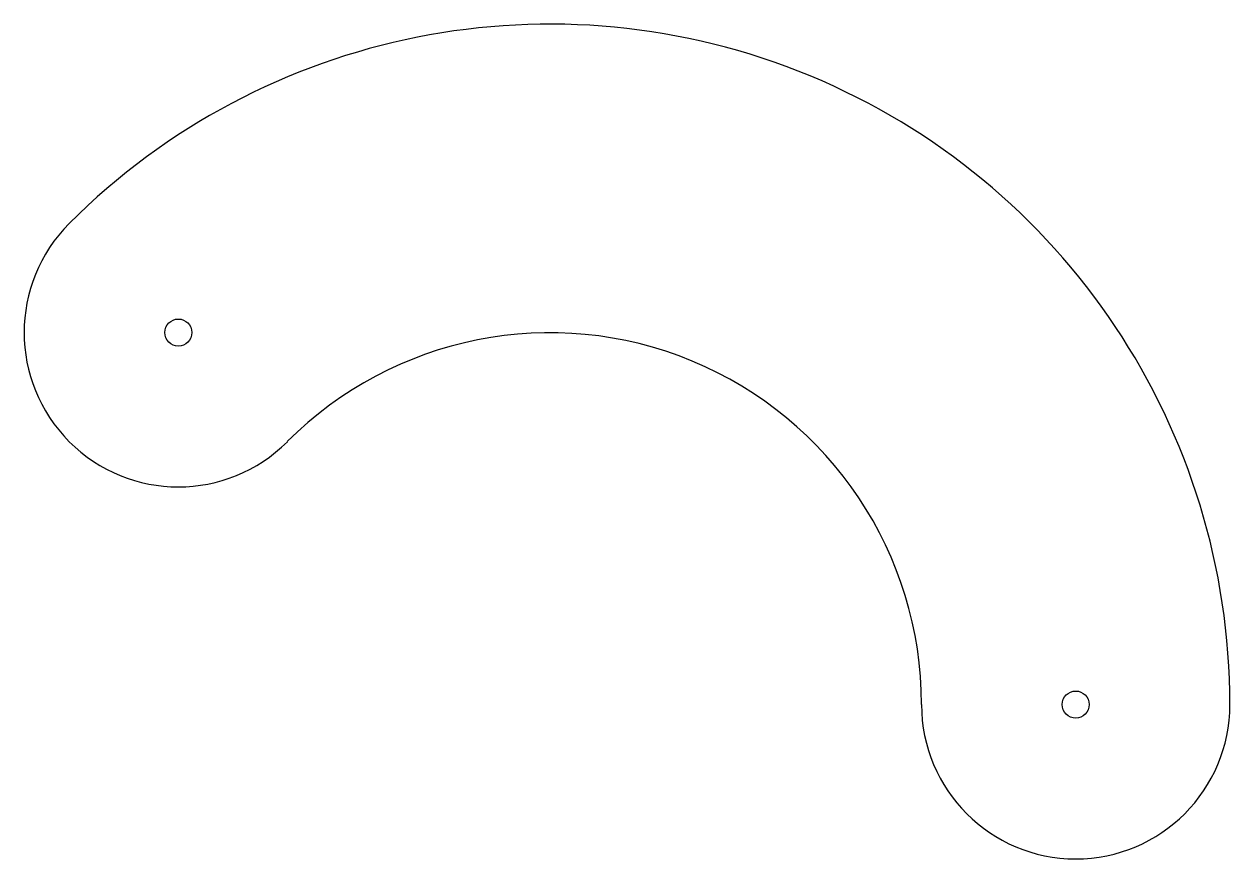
# Model space of a CAD drawing. Header units: metres. Extents: x -78 to 101, y -23 to 101.
import ezdxf

# ---------------------------------------------------------------- set-up
doc = ezdxf.new("R2010")
doc.units = ezdxf.units.M

msp = doc.modelspace()

# ---------------------------------------------------------------- linework, layer by layer
at = {"layer": 'Blade'}
for centre, radius, start, end in [((0, 0), 100.65, 0, 135), ((-55.03, 55.03), 22.83, 135, 315), ((0, 0), 55, 0, 135), ((77.83, 0), 22.83, 180, 0)]:
    msp.add_arc(centre, radius, start, end, dxfattribs=at)
at = {"layer": 'Drive Pin'}
msp.add_circle((-55.03, 55.03), 2, dxfattribs=at)
at = {"layer": 'Pivot Pin'}
msp.add_circle((77.83, 0), 2, dxfattribs=at)

doc.saveas('drawing.dxf')
